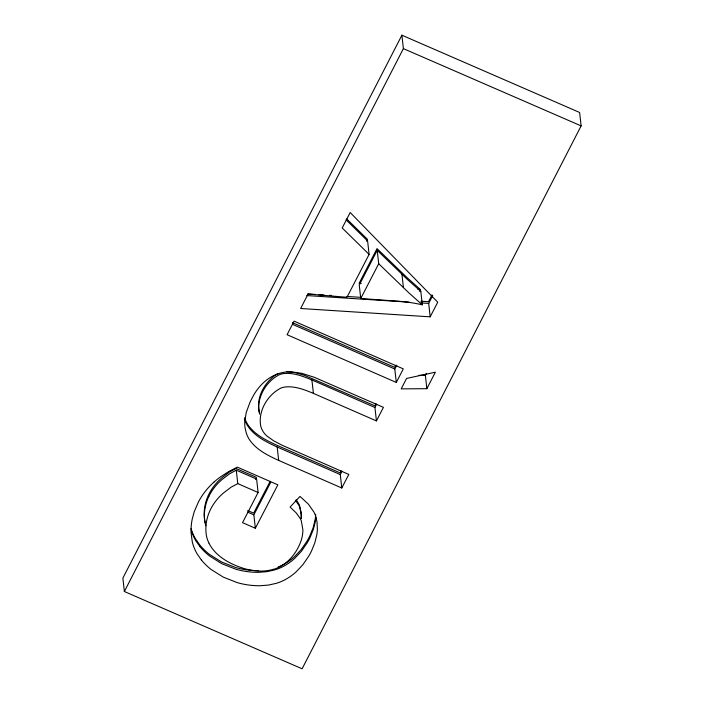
<?xml version="1.0" encoding="UTF-8"?>
<svg xmlns="http://www.w3.org/2000/svg" width="704" height="704" viewBox="0 0 704 704"><rect width="100%" height="100%" fill="white"/><g stroke="black" fill="none" stroke-linecap="round" stroke-linejoin="round"><path stroke-width="1.06" d="M401.896 35.2L122.883 578.107L124.37 591.518L302.104 668.8L581.117 125.893L579.63 112.482L401.896 35.2L403.383 48.62L124.37 591.518M366.414 241.226L367.418 239.272L346.667 218.891M369.107 254.39L346.958 297.273L308.07 294.078L300.626 308.493L430.179 316.835L437.73 302.21L350.187 212.52L342.206 227.982L369.107 254.39L367.611 240.979L346.095 219.842M255.42 479.327L256.423 477.382L236.086 468.494L229.346 472.102L221.804 477.849A54.27 50.486 -6.3 0 0 208.032 496.012A50.767 47.23 -6.3 0 0 204.151 514.73L204.468 518.822A35.006 32.569 -6.3 0 0 205.278 522.764M398.605 301.242A155.074 144.25 -6.3 0 1 422.321 304.814L420.825 291.403L407.334 279.4L377.212 250.316L359.26 285.085L360.756 298.496L398.605 301.233M208.824 496.443A54.27 50.486 -6.3 0 1 221.998 479.565L229.539 473.81L236.28 470.193L256.617 479.081L258.104 492.501L242.537 522.65L255.35 528.246L277.86 484.836L237.327 467.13L229.17 471.302L220.387 476.951A81.18 75.522 -6.3 0 0 213.893 482.178M360.756 298.496L378.708 263.736L377.212 250.316M341.106 470.941L340.102 472.877L277.006 445.306C266.332 440.431 255.077 434.914 248.116 425.075A32.718 30.43 -6.3 0 1 244.561 417.815M375.742 403.858L374.748 405.794L304.366 375.311L295.654 372.724L286.528 371.633M395.613 365.385L394.61 367.321L292.415 322.661M432.018 294.888L428.498 301.708L420.878 301.224M341.783 487.995L348.797 474.426L282.348 445.342L273.733 440.871L266.798 435.926A24.138 22.449 -6.3 0 1 264.792 433.849L264.202 433.127A21.886 20.354 -6.3 0 1 260.902 426.73C257.506 411.541 267.52 394.715 281.028 388.045A17.327 16.113 -6.3 0 1 285.111 386.989C294.941 385.906 304.498 389.673 313.403 393.378L376.429 420.913L383.434 407.343L314.336 377.3L301.699 373.305L290.946 371.782A33.37 31.046 -6.3 0 0 282.462 372.583C269.227 375.32 258.72 385.343 252.63 397.065A92.664 86.196 -6.3 0 0 249.929 402.45L246.215 412.562L244.763 421.863A38.808 36.098 -6.3 0 0 245.036 427.592L246.242 432.934A32.718 30.43 -6.3 0 0 249.797 440.202C256.758 450.041 268.013 455.55 278.687 460.425L341.783 487.995L340.296 474.584L342.047 471.187M376.429 420.913L374.933 407.502L376.684 404.105M396.29 382.448L403.304 368.878L294.087 321.147L287.082 334.717L396.29 382.448L394.803 369.028L396.801 365.147M430.179 316.835L428.683 303.415L432.714 295.618M426.853 388.687L435.38 372.178L406.578 378.453L401.192 388.872L426.853 388.687L425.366 375.267L426.369 373.322M270.178 481.298L253.669 513.128L247.755 510.541M255.35 528.246L253.862 514.826L270.741 482.275M278.062 373.463C265.434 380.741 255.834 396.801 259.222 411.611A21.886 20.354 -6.3 0 0 259.494 412.465M258.104 492.501L237.767 483.613L231.026 487.221L223.485 492.976A54.27 50.486 -6.3 0 0 209.713 511.139A50.767 47.23 -6.3 0 0 205.841 529.848L206.149 533.94A35.006 32.569 -6.3 0 0 208.833 542.916M418.95 375.311L425.366 375.267M307.657 293.929L315.278 294.422M318.542 294.633L323.981 294.985M329.428 295.328L331.602 295.469M346.843 296.454L361.002 297.361M306.759 295.566L409.086 302.157M421.062 302.922L428.683 303.415M361.231 283.536L359.075 283.378L377.027 248.609L407.141 277.702L420.631 289.705A155.074 144.25 -6.3 0 0 417.745 289.062M374.933 407.502L311.907 379.958C303.002 376.253 293.454 372.486 283.624 373.569A17.327 16.113 -6.3 0 0 279.532 374.634C266.024 381.295 256.01 398.13 259.415 413.31A21.886 20.354 -6.3 0 0 259.688 414.172M403.383 48.62L581.117 125.893M292.6 324.368L394.803 369.028M244.746 419.514A32.718 30.43 -6.3 0 0 248.31 426.782C255.262 436.621 266.526 442.138 277.191 447.005L340.296 474.584M247.456 512.028L253.862 514.826M422.312 304.823L408.83 292.82L378.708 263.736M295.346 500.227L298.769 505.129A22.581 21.006 -6.3 0 1 299.772 507.276L301.083 512.002L301.4 516.393A38.553 35.869 -6.3 0 1 301.347 518.258M199.866 546.533L195.554 540.329A49.755 46.279 -6.3 0 1 191.25 530.226M201.362 559.953L197.05 553.749A49.755 46.279 -6.3 0 1 192.28 541.869L191.057 532.602A65.419 60.852 -6.3 0 1 192.201 519.209L194.278 511.606L198.343 502.137A72.97 67.874 -6.3 0 1 213.902 482.187M296.296 499.946L298.575 503.43A22.581 21.006 -6.3 0 1 299.578 505.569L301.206 514.686A38.553 35.869 -6.3 0 1 301.154 516.56A39.618 36.854 -6.3 0 1 301.004 518.47M208.833 542.916C215.635 556.618 230.261 564.221 244.279 568.603A61.081 56.822 -6.3 0 0 259.354 571.076A42.337 39.38 -6.3 0 0 273.495 569.298M401.931 274.234L403.427 287.654M311.907 379.958L313.403 393.378M277.191 447.005L278.687 460.425M236.28 470.193L237.767 483.613M419.382 291.078A155.074 144.25 -6.3 0 1 420.825 291.394M199.866 546.542A65.419 60.861 -6.3 0 0 209.642 556.072L221.822 563.719L235.814 569.21A74.158 68.983 -6.3 0 0 258.738 572.317L267.001 571.657L274.718 569.932A47.106 43.824 -6.3 0 0 285.305 565.33L288.561 563.262A58.978 54.859 -6.3 0 0 294.65 558.439L301.4 551.276L307.199 542.846A84.366 78.478 -6.3 0 0 309.945 537.733L313.333 529.478L315.084 522.694A54.938 51.102 -6.3 0 0 315.797 517.334M205.85 525.756A35.006 32.569 -6.3 0 1 204.662 520.529L204.362 516.437A50.767 47.23 -6.3 0 1 208.842 496.452M201.353 559.953A65.419 60.861 -6.3 0 0 211.13 569.492L223.309 577.139L237.31 582.63A74.158 68.983 -6.3 0 0 260.234 585.728L268.488 585.068L276.214 583.352A47.106 43.824 -6.3 0 0 286.801 578.75L290.057 576.673A58.978 54.859 -6.3 0 0 296.138 571.859L302.887 564.696L308.686 556.266A84.366 78.478 -6.3 0 0 311.441 551.144L314.82 542.89L316.818 534.767A54.498 50.697 -6.3 0 0 317.372 529.426L317.029 521.91L315.674 516.19A33.915 31.548 -6.3 0 0 313.878 511.984L308.299 504.038L300.01 496.408L290.11 507.082L296.226 512.926L300.256 518.549A22.581 21.006 -6.3 0 1 301.268 520.687L302.887 529.804A38.553 35.869 -6.3 0 1 302.834 531.678A39.618 36.854 -6.3 0 1 301.224 540.294C297.229 552.209 288.798 563.156 276.998 568.093A30.105 28.002 -6.3 0 1 273.495 569.316M315.691 514.307A54.498 50.697 -6.3 0 1 315.128 519.64L313.139 527.771L309.76 536.026A84.366 78.478 -6.3 0 1 307.006 541.147L301.206 549.578L294.457 556.741A58.978 54.859 -6.3 0 1 288.376 561.554L285.111 563.631A47.106 43.824 -6.3 0 1 278.194 566.966M258.553 570.61A74.158 68.983 -6.3 0 1 235.629 567.512L221.628 562.021L209.449 554.374A65.419 60.861 -6.3 0 1 199.672 544.834L195.36 538.622A49.755 46.279 -6.3 0 1 191.066 528.528"/></g></svg>
